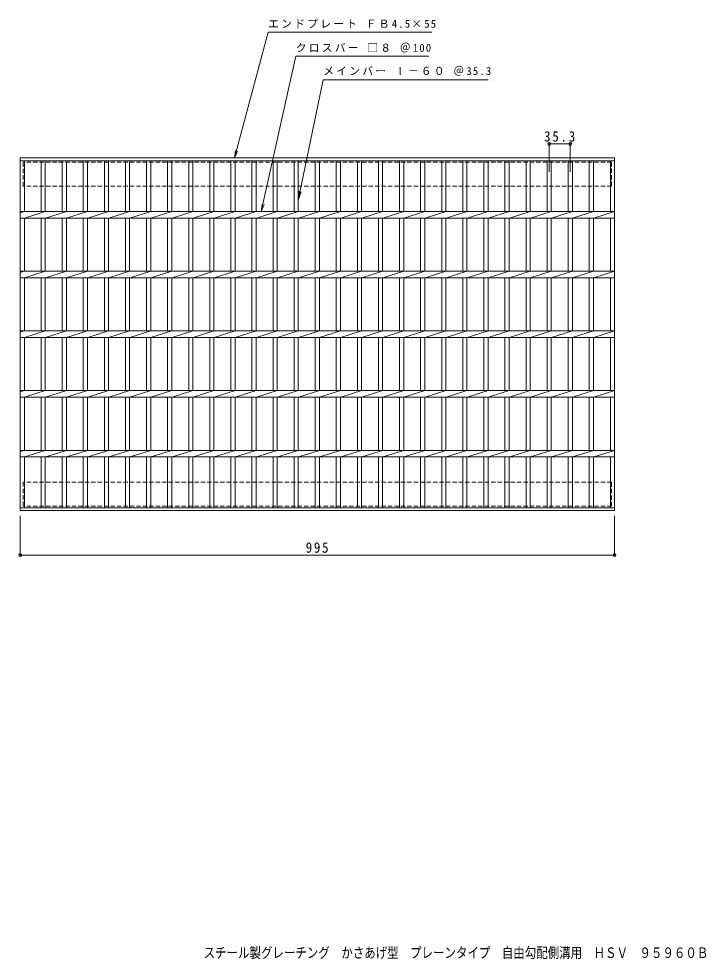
# Model space of a CAD drawing. Units: millimetres, scale not verified. Extents: x -885 to 1043, y -823 to 751.
# Drawn here: x -885 to 266, y -823 to 751 of the extents above; entities that cross this region are included whole.
import ezdxf
from ezdxf.enums import TextEntityAlignment as Align

# ---------------------------------------------------------------- set-up
doc = ezdxf.new("R2010")
doc.units = ezdxf.units.MM
doc.header["$LTSCALE"] = 6
doc.header["$PDMODE"] = 32
doc.header["$PDSIZE"] = 4.8
doc.linetypes.add('DASHED1', pattern=[1.8, 1.2, -0.6])
for name, color, linetype, lineweight in [('B-1_ピット', 2, 'Continuous', 9), ('B-2_蓋', 3, 'Continuous', 9), ('B-4_寸法', 7, 'Continuous', 9), ('F-4_F-4ﾚｲﾔ', 2, 'Continuous', 9)]:
    doc.layers.add(name, color=color, linetype=linetype, lineweight=lineweight)
doc.styles.add('ＭＳ ゴシック', font='')
doc.styles.get('ＭＳ ゴシック').set_extended_font_data('MS Gothic')

msp = doc.modelspace()

# ---------------------------------------------------------------- linework, layer by layer
at = {"layer": 'B-1_ピット', "linetype": 'DASHED1'}
for p, q in [((-877.164, 471.014), (-877.164, 511.014)), ((107.836, 511.014), (-877.164, 511.014)), ((-877.164, -24.986), (-877.164, -64.987)), ((107.836, -64.987), (-877.164, -64.987))]:
    msp.add_line(p, q, dxfattribs=at)
for points in [[(107.836, 511.014), (107.836, 471.014), (-877.164, 471.014)], [(107.836, -64.987), (107.836, -24.986), (-877.164, -24.986)]]:
    msp.add_lwpolyline(points, dxfattribs=at)
at = {"layer": 'B-2_蓋'}
for p, q in [((-882.164, 518.014), (112.837, 518.014)), ((-882.164, -71.986), (-882.164, 518.014)), ((-882.164, 513.514), (112.837, 513.514)), ((-875.163, 428.514), (-875.163, 513.514)), ((-847.263, 513.514), (-847.263, 428.514)), ((-840.263, 513.514), (-840.263, 428.514)), ((-811.963, 513.514), (-811.963, 428.514)), ((-804.963, 513.514), (-804.963, 428.514)), ((-776.663, 513.514), (-776.663, 428.514)), ((-769.663, 513.514), (-769.663, 428.514)), ((-741.363, 513.514), (-741.363, 428.514)), ((-734.363, 513.514), (-734.363, 428.514)), ((-706.063, 513.514), (-706.063, 428.514)), ((-699.063, 513.514), (-699.063, 428.514)), ((-670.763, 513.514), (-670.763, 428.514)), ((-663.763, 513.514), (-663.763, 428.514)), ((-635.463, 513.514), (-635.463, 428.514)), ((-628.463, 513.514), (-628.463, 428.514)), ((-600.163, 513.514), (-600.163, 428.514)), ((-593.163, 513.514), (-593.163, 428.514)), ((-564.863, 513.514), (-564.863, 428.514)), ((-557.863, 513.514), (-557.863, 428.514)), ((-529.563, 513.514), (-529.563, 428.514)), ((-522.563, 513.514), (-522.563, 428.514)), ((-494.263, 513.514), (-494.263, 428.514)), ((-487.263, 513.514), (-487.263, 428.514)), ((-458.964, 513.514), (-458.964, 428.514)), ((-451.963, 513.514), (-451.963, 428.514)), ((-423.663, 513.514), (-423.663, 428.514)), ((-416.663, 513.514), (-416.663, 428.514)), ((-388.363, 513.514), (-388.363, 428.514)), ((-381.363, 513.514), (-381.363, 428.514)), ((-353.063, 513.514), (-353.063, 428.514)), ((-346.063, 513.514), (-346.063, 428.514)), ((-317.763, 513.514), (-317.763, 428.514)), ((-310.763, 513.514), (-310.763, 428.514)), ((-282.464, 513.514), (-282.464, 428.514)), ((-275.464, 513.514), (-275.464, 428.514)), ((-247.163, 513.514), (-247.163, 428.514)), ((-240.164, 513.514), (-240.164, 428.514)), ((-211.863, 513.514), (-211.863, 428.514)), ((-204.863, 513.514), (-204.863, 428.514)), ((-176.564, 513.514), (-176.564, 428.514)), ((-169.564, 513.514), (-169.564, 428.514)), ((-141.263, 513.514), (-141.263, 428.514)), ((-134.264, 513.514), (-134.264, 428.514)), ((-105.963, 513.514), (-105.963, 428.514)), ((-98.963, 513.514), (-98.963, 428.514)), ((-70.664, 513.514), (-70.664, 428.514)), ((-63.664, 513.514), (-63.664, 428.514)), ((-35.364, 513.514), (-35.364, 428.514)), ((-28.363, 513.514), (-28.363, 428.514)), ((-0.063, 513.514), (-0.063, 428.514)), ((6.937, 513.514), (6.937, 428.514)), ((35.236, 513.514), (35.236, 428.514)), ((42.236, 513.514), (42.236, 428.514)), ((70.537, 513.514), (70.537, 428.514)), ((77.536, 513.514), (77.536, 428.514)), ((105.837, 513.514), (105.837, 428.514)), ((112.837, 518.014), (112.837, -71.986)), ((-882.164, 426.434), (-875.563, 428.514)), ((-882.164, 428.514), (112.837, 428.514)), ((-875.163, 417.514), (-840.263, 428.514)), ((-839.863, 417.514), (-804.963, 428.514)), ((-804.563, 417.514), (-769.663, 428.514)), ((-769.263, 417.514), (-734.363, 428.514)), ((-733.963, 417.514), (-699.063, 428.514)), ((-698.663, 417.514), (-663.763, 428.514)), ((-663.363, 417.514), (-628.463, 428.514)), ((-628.063, 417.514), (-593.163, 428.514)), ((-592.763, 417.514), (-557.863, 428.514)), ((-557.463, 417.514), (-522.563, 428.514)), ((-522.163, 417.514), (-487.263, 428.514)), ((-486.863, 417.514), (-451.963, 428.514)), ((-451.563, 417.514), (-416.663, 428.514)), ((-416.263, 417.514), (-381.363, 428.514)), ((-380.963, 417.514), (-346.063, 428.514)), ((-345.663, 417.514), (-310.764, 428.514)), ((-310.363, 417.514), (-275.463, 428.514)), ((-275.063, 417.514), (-240.164, 428.514)), ((-239.763, 417.514), (-204.864, 428.514)), ((-204.463, 417.514), (-169.564, 428.514)), ((-169.163, 417.514), (-134.264, 428.514)), ((-133.863, 417.514), (-98.964, 428.514)), ((-98.563, 417.514), (-63.664, 428.514)), ((-63.263, 417.514), (-28.364, 428.514)), ((-27.963, 417.514), (6.936, 428.514)), ((7.337, 417.514), (42.236, 428.514)), ((42.636, 417.514), (77.536, 428.514)), ((77.936, 417.514), (112.836, 428.514)), ((-882.164, 417.514), (112.837, 417.514)), ((-875.163, 328.514), (-875.163, 417.514)), ((-847.263, 417.514), (-847.263, 328.514)), ((-840.263, 417.514), (-840.263, 328.514)), ((-811.963, 417.514), (-811.963, 328.514)), ((-804.963, 417.514), (-804.963, 328.514)), ((-776.663, 417.514), (-776.663, 328.514)), ((-769.663, 417.514), (-769.663, 328.514)), ((-741.363, 417.514), (-741.363, 328.514)), ((-734.363, 417.514), (-734.363, 328.514)), ((-706.063, 417.514), (-706.063, 328.514)), ((-699.063, 417.514), (-699.063, 328.514)), ((-670.763, 417.514), (-670.763, 328.514)), ((-663.763, 417.514), (-663.763, 328.514)), ((-635.463, 417.514), (-635.463, 328.514)), ((-628.463, 417.514), (-628.463, 328.514)), ((-600.163, 417.514), (-600.163, 328.514)), ((-593.163, 417.514), (-593.163, 328.514)), ((-564.863, 417.514), (-564.863, 328.514)), ((-557.863, 417.514), (-557.863, 328.514)), ((-529.563, 417.514), (-529.563, 328.514)), ((-522.563, 417.514), (-522.563, 328.514)), ((-494.263, 417.514), (-494.263, 328.514)), ((-487.263, 417.514), (-487.263, 328.514)), ((-458.964, 417.514), (-458.964, 328.514)), ((-451.963, 417.514), (-451.963, 328.514)), ((-423.663, 417.514), (-423.663, 328.514)), ((-416.663, 417.514), (-416.663, 328.514)), ((-388.363, 417.514), (-388.363, 328.514)), ((-381.363, 417.514), (-381.363, 328.514)), ((-353.063, 417.514), (-353.063, 328.514)), ((-346.063, 417.514), (-346.063, 328.514)), ((-317.763, 417.514), (-317.763, 328.514)), ((-310.763, 417.514), (-310.763, 328.514)), ((-282.464, 417.514), (-282.464, 328.514)), ((-275.464, 417.514), (-275.464, 328.514)), ((-247.163, 417.514), (-247.163, 328.514)), ((-240.164, 417.514), (-240.164, 328.514)), ((-211.863, 417.514), (-211.863, 328.514)), ((-204.863, 417.514), (-204.863, 328.514)), ((-176.564, 417.514), (-176.564, 328.514)), ((-169.564, 417.514), (-169.564, 328.514)), ((-141.263, 417.514), (-141.263, 328.514)), ((-134.264, 417.514), (-134.264, 328.514)), ((-105.963, 417.514), (-105.963, 328.514)), ((-98.963, 417.514), (-98.963, 328.514)), ((-70.664, 417.514), (-70.664, 328.514)), ((-63.664, 417.514), (-63.664, 328.514)), ((-35.364, 417.514), (-35.364, 328.514)), ((-28.363, 417.514), (-28.363, 328.514)), ((-0.063, 417.514), (-0.063, 328.514)), ((6.937, 417.514), (6.937, 328.514)), ((35.236, 417.514), (35.236, 328.514)), ((42.236, 417.514), (42.236, 328.514)), ((70.537, 417.514), (70.537, 328.514)), ((77.536, 417.514), (77.536, 328.514)), ((105.837, 417.514), (105.837, 328.514)), ((-882.164, 328.514), (112.837, 328.514)), ((-882.164, 326.434), (-875.563, 328.514)), ((-882.164, 317.514), (112.837, 317.514)), ((-875.163, 317.514), (-840.263, 328.514)), ((-875.163, 228.514), (-875.163, 317.514)), ((-847.263, 317.514), (-847.263, 228.514)), ((-840.263, 317.514), (-840.263, 228.514)), ((-839.863, 317.514), (-804.963, 328.514)), ((-811.963, 317.514), (-811.963, 228.514)), ((-804.963, 317.514), (-804.963, 228.514)), ((-804.563, 317.514), (-769.663, 328.514)), ((-776.663, 317.514), (-776.663, 228.514)), ((-769.663, 317.514), (-769.663, 228.514)), ((-769.263, 317.514), (-734.363, 328.514)), ((-741.363, 317.514), (-741.363, 228.514)), ((-734.363, 317.514), (-734.363, 228.514)), ((-733.963, 317.514), (-699.063, 328.514)), ((-706.063, 317.514), (-706.063, 228.514)), ((-699.063, 317.514), (-699.063, 228.514)), ((-698.663, 317.514), (-663.763, 328.514)), ((-670.763, 317.514), (-670.763, 228.514)), ((-663.763, 317.514), (-663.763, 228.514)), ((-663.363, 317.514), (-628.463, 328.514)), ((-635.463, 317.514), (-635.463, 228.514)), ((-628.463, 317.514), (-628.463, 228.514)), ((-628.063, 317.514), (-593.163, 328.514)), ((-600.163, 317.514), (-600.163, 228.514)), ((-593.163, 317.514), (-593.163, 228.514)), ((-592.763, 317.514), (-557.863, 328.514)), ((-564.863, 317.514), (-564.863, 228.514)), ((-557.863, 317.514), (-557.863, 228.514)), ((-557.463, 317.514), (-522.563, 328.514)), ((-529.563, 317.514), (-529.563, 228.514)), ((-522.563, 317.514), (-522.563, 228.514)), ((-522.163, 317.514), (-487.263, 328.514)), ((-494.263, 317.514), (-494.263, 228.514)), ((-487.263, 317.514), (-487.263, 228.514)), ((-486.863, 317.514), (-451.963, 328.514)), ((-458.964, 317.514), (-458.964, 228.514)), ((-451.963, 317.514), (-451.963, 228.514)), ((-451.563, 317.514), (-416.663, 328.514)), ((-423.663, 317.514), (-423.663, 228.514)), ((-416.663, 317.514), (-416.663, 228.514)), ((-416.263, 317.514), (-381.363, 328.514)), ((-388.363, 317.514), (-388.363, 228.514)), ((-381.363, 317.514), (-381.363, 228.514)), ((-380.963, 317.514), (-346.063, 328.514)), ((-353.063, 317.514), (-353.063, 228.514)), ((-346.063, 317.514), (-346.063, 228.514)), ((-345.663, 317.514), (-310.764, 328.514)), ((-317.763, 317.514), (-317.763, 228.514)), ((-310.763, 317.514), (-310.763, 228.514)), ((-310.363, 317.514), (-275.463, 328.514)), ((-282.464, 317.514), (-282.464, 228.514)), ((-275.464, 317.514), (-275.464, 228.514)), ((-275.063, 317.514), (-240.164, 328.514)), ((-247.163, 317.514), (-247.163, 228.514)), ((-240.164, 317.514), (-240.164, 228.514)), ((-239.763, 317.514), (-204.864, 328.514)), ((-211.863, 317.514), (-211.863, 228.514)), ((-204.863, 317.514), (-204.863, 228.514)), ((-204.463, 317.514), (-169.564, 328.514)), ((-176.564, 317.514), (-176.564, 228.514)), ((-169.564, 317.514), (-169.564, 228.514)), ((-169.163, 317.514), (-134.264, 328.514)), ((-141.263, 317.514), (-141.263, 228.514)), ((-134.264, 317.514), (-134.264, 228.514)), ((-133.863, 317.514), (-98.964, 328.514)), ((-105.963, 317.514), (-105.963, 228.514)), ((-98.963, 317.514), (-98.963, 228.514)), ((-98.563, 317.514), (-63.664, 328.514)), ((-70.664, 317.514), (-70.664, 228.514)), ((-63.664, 317.514), (-63.664, 228.514)), ((-63.263, 317.514), (-28.364, 328.514)), ((-35.364, 317.514), (-35.364, 228.514)), ((-28.363, 317.514), (-28.363, 228.514)), ((-27.963, 317.514), (6.936, 328.514)), ((-0.063, 317.514), (-0.063, 228.514)), ((6.937, 317.514), (6.937, 228.514)), ((7.337, 317.514), (42.236, 328.514)), ((35.236, 317.514), (35.236, 228.514)), ((42.236, 317.514), (42.236, 228.514)), ((42.636, 317.514), (77.536, 328.514)), ((70.537, 317.514), (70.537, 228.514)), ((77.536, 317.514), (77.536, 228.514)), ((77.936, 317.514), (112.836, 328.514)), ((105.837, 317.514), (105.837, 228.514)), ((-882.164, 228.514), (112.837, 228.514)), ((-882.164, 226.434), (-875.563, 228.514)), ((-875.163, 217.514), (-840.263, 228.514)), ((-839.863, 217.514), (-804.963, 228.514)), ((-804.563, 217.514), (-769.663, 228.514)), ((-769.263, 217.514), (-734.363, 228.514)), ((-733.963, 217.514), (-699.063, 228.514)), ((-698.663, 217.514), (-663.763, 228.514)), ((-663.363, 217.514), (-628.463, 228.514)), ((-628.063, 217.514), (-593.163, 228.514)), ((-592.763, 217.514), (-557.863, 228.514)), ((-557.463, 217.514), (-522.563, 228.514)), ((-522.163, 217.514), (-487.263, 228.514)), ((-486.863, 217.514), (-451.963, 228.514)), ((-451.563, 217.514), (-416.663, 228.514)), ((-416.263, 217.514), (-381.363, 228.514)), ((-380.963, 217.514), (-346.063, 228.514)), ((-345.663, 217.514), (-310.764, 228.514)), ((-310.363, 217.514), (-275.463, 228.514)), ((-275.063, 217.514), (-240.164, 228.514)), ((-239.763, 217.514), (-204.864, 228.514)), ((-204.463, 217.514), (-169.564, 228.514)), ((-169.163, 217.514), (-134.264, 228.514)), ((-133.863, 217.514), (-98.964, 228.514)), ((-98.563, 217.514), (-63.664, 228.514)), ((-63.263, 217.514), (-28.364, 228.514)), ((-27.963, 217.514), (6.936, 228.514)), ((7.337, 217.514), (42.236, 228.514)), ((42.636, 217.514), (77.536, 228.514)), ((77.936, 217.514), (112.836, 228.514)), ((-882.164, 217.514), (112.837, 217.514)), ((-875.163, 128.514), (-875.163, 217.514)), ((-847.263, 217.514), (-847.263, 128.514)), ((-840.263, 217.514), (-840.263, 128.514)), ((-811.963, 217.514), (-811.963, 128.514)), ((-804.963, 217.514), (-804.963, 128.514)), ((-776.663, 217.514), (-776.663, 128.514)), ((-769.663, 217.514), (-769.663, 128.514)), ((-741.363, 217.514), (-741.363, 128.514)), ((-734.363, 217.514), (-734.363, 128.514)), ((-706.063, 217.514), (-706.063, 128.514)), ((-699.063, 217.514), (-699.063, 128.514)), ((-670.763, 217.514), (-670.763, 128.514)), ((-663.763, 217.514), (-663.763, 128.514)), ((-635.463, 217.514), (-635.463, 128.514)), ((-628.463, 217.514), (-628.463, 128.514)), ((-600.163, 217.514), (-600.163, 128.514)), ((-593.163, 217.514), (-593.163, 128.514)), ((-564.863, 217.514), (-564.863, 128.514)), ((-557.863, 217.514), (-557.863, 128.514)), ((-529.563, 217.514), (-529.563, 128.514)), ((-522.563, 217.514), (-522.563, 128.514)), ((-494.263, 217.514), (-494.263, 128.514)), ((-487.263, 217.514), (-487.263, 128.514)), ((-458.964, 217.514), (-458.964, 128.514)), ((-451.963, 217.514), (-451.963, 128.514)), ((-423.663, 217.514), (-423.663, 128.514)), ((-416.663, 217.514), (-416.663, 128.514)), ((-388.363, 217.514), (-388.363, 128.514)), ((-381.363, 217.514), (-381.363, 128.514)), ((-353.063, 217.514), (-353.063, 128.514)), ((-346.063, 217.514), (-346.063, 128.514)), ((-317.763, 217.514), (-317.763, 128.514)), ((-310.763, 217.514), (-310.763, 128.514)), ((-282.464, 217.514), (-282.464, 128.514)), ((-275.464, 217.514), (-275.464, 128.514)), ((-247.163, 217.514), (-247.163, 128.514)), ((-240.164, 217.514), (-240.164, 128.514)), ((-211.863, 217.514), (-211.863, 128.514)), ((-204.863, 217.514), (-204.863, 128.514)), ((-176.564, 217.514), (-176.564, 128.514)), ((-169.564, 217.514), (-169.564, 128.514)), ((-141.263, 217.514), (-141.263, 128.514)), ((-134.264, 217.514), (-134.264, 128.514)), ((-105.963, 217.514), (-105.963, 128.514)), ((-98.963, 217.514), (-98.963, 128.514)), ((-70.664, 217.514), (-70.664, 128.514)), ((-63.664, 217.514), (-63.664, 128.514)), ((-35.364, 217.514), (-35.364, 128.514)), ((-28.363, 217.514), (-28.363, 128.514)), ((-0.063, 217.514), (-0.063, 128.514)), ((6.937, 217.514), (6.937, 128.514)), ((35.236, 217.514), (35.236, 128.514)), ((42.236, 217.514), (42.236, 128.514)), ((70.537, 217.514), (70.537, 128.514)), ((77.536, 217.514), (77.536, 128.514)), ((105.837, 217.514), (105.837, 128.514)), ((-882.164, 128.514), (112.837, 128.514)), ((-882.164, 126.434), (-875.563, 128.514)), ((-875.163, 117.514), (-840.263, 128.514)), ((-839.863, 117.514), (-804.963, 128.514)), ((-804.563, 117.514), (-769.663, 128.514)), ((-769.263, 117.514), (-734.363, 128.514)), ((-733.963, 117.514), (-699.063, 128.514)), ((-698.663, 117.514), (-663.763, 128.514)), ((-663.363, 117.514), (-628.463, 128.514)), ((-628.063, 117.514), (-593.163, 128.514)), ((-592.763, 117.514), (-557.863, 128.514)), ((-557.463, 117.514), (-522.563, 128.514)), ((-522.163, 117.514), (-487.263, 128.514)), ((-486.863, 117.514), (-451.963, 128.514)), ((-451.563, 117.514), (-416.663, 128.514)), ((-416.263, 117.514), (-381.363, 128.514)), ((-380.963, 117.514), (-346.063, 128.514)), ((-345.663, 117.514), (-310.764, 128.514)), ((-310.363, 117.514), (-275.463, 128.514)), ((-275.063, 117.514), (-240.164, 128.514)), ((-239.763, 117.514), (-204.864, 128.514)), ((-204.463, 117.514), (-169.564, 128.514)), ((-169.163, 117.514), (-134.264, 128.514)), ((-133.863, 117.514), (-98.964, 128.514)), ((-98.563, 117.514), (-63.664, 128.514)), ((-63.263, 117.514), (-28.364, 128.514)), ((-27.963, 117.514), (6.936, 128.514)), ((7.337, 117.514), (42.236, 128.514)), ((42.636, 117.514), (77.536, 128.514)), ((77.936, 117.514), (112.836, 128.514)), ((-882.164, 117.514), (112.837, 117.514)), ((-875.163, 28.514), (-875.163, 117.514)), ((-847.263, 117.514), (-847.263, 28.514)), ((-840.263, 117.514), (-840.263, 28.514)), ((-811.963, 117.514), (-811.963, 28.514)), ((-804.963, 117.514), (-804.963, 28.514)), ((-776.663, 117.514), (-776.663, 28.514)), ((-769.663, 117.514), (-769.663, 28.514)), ((-741.363, 117.514), (-741.363, 28.514)), ((-734.363, 117.514), (-734.363, 28.514)), ((-706.063, 117.514), (-706.063, 28.514)), ((-699.063, 117.514), (-699.063, 28.514)), ((-670.763, 117.514), (-670.763, 28.514)), ((-663.763, 117.514), (-663.763, 28.514)), ((-635.463, 117.514), (-635.463, 28.514)), ((-628.463, 117.514), (-628.463, 28.514)), ((-600.163, 117.514), (-600.163, 28.514)), ((-593.163, 117.514), (-593.163, 28.514)), ((-564.863, 117.514), (-564.863, 28.514)), ((-557.863, 117.514), (-557.863, 28.514)), ((-529.563, 117.514), (-529.563, 28.514)), ((-522.563, 117.514), (-522.563, 28.514)), ((-494.263, 117.514), (-494.263, 28.514)), ((-487.263, 117.514), (-487.263, 28.514)), ((-458.964, 117.514), (-458.964, 28.514)), ((-451.963, 117.514), (-451.963, 28.514)), ((-423.663, 117.514), (-423.663, 28.514)), ((-416.663, 117.514), (-416.663, 28.514)), ((-388.363, 117.514), (-388.363, 28.514)), ((-381.363, 117.514), (-381.363, 28.514)), ((-353.063, 117.514), (-353.063, 28.514)), ((-346.063, 117.514), (-346.063, 28.514)), ((-317.763, 117.514), (-317.763, 28.514)), ((-310.763, 117.514), (-310.763, 28.514)), ((-282.464, 117.514), (-282.464, 28.514)), ((-275.464, 117.514), (-275.464, 28.514)), ((-247.163, 117.514), (-247.163, 28.514)), ((-240.164, 117.514), (-240.164, 28.514)), ((-211.863, 117.514), (-211.863, 28.514)), ((-204.863, 117.514), (-204.863, 28.514)), ((-176.564, 117.514), (-176.564, 28.514)), ((-169.564, 117.514), (-169.564, 28.514)), ((-141.263, 117.514), (-141.263, 28.514)), ((-134.264, 117.514), (-134.264, 28.514)), ((-105.963, 117.514), (-105.963, 28.514)), ((-98.963, 117.514), (-98.963, 28.514)), ((-70.664, 117.514), (-70.664, 28.514)), ((-63.664, 117.514), (-63.664, 28.514)), ((-35.364, 117.514), (-35.364, 28.514)), ((-28.363, 117.514), (-28.363, 28.514)), ((-0.063, 117.514), (-0.063, 28.514)), ((6.937, 117.514), (6.937, 28.514)), ((35.236, 117.514), (35.236, 28.514)), ((42.236, 117.514), (42.236, 28.514)), ((70.537, 117.514), (70.537, 28.514)), ((77.536, 117.514), (77.536, 28.514)), ((105.837, 117.514), (105.837, 28.514)), ((-882.164, 28.514), (112.837, 28.514)), ((-882.164, 26.434), (-875.563, 28.514)), ((-882.164, 17.514), (112.837, 17.514)), ((-875.163, 17.514), (-840.263, 28.514)), ((-875.163, -67.486), (-875.163, 17.514)), ((-847.263, 17.514), (-847.263, -67.486)), ((-840.263, 17.514), (-840.263, -67.486)), ((-839.863, 17.514), (-804.963, 28.514)), ((-811.963, 17.514), (-811.963, -67.486)), ((-804.963, 17.514), (-804.963, -67.486)), ((-804.563, 17.514), (-769.663, 28.514)), ((-776.663, 17.514), (-776.663, -67.486)), ((-769.663, 17.514), (-769.663, -67.486)), ((-769.263, 17.514), (-734.363, 28.514)), ((-741.363, 17.514), (-741.363, -67.486)), ((-734.363, 17.514), (-734.363, -67.486)), ((-733.963, 17.514), (-699.063, 28.514)), ((-706.063, 17.514), (-706.063, -67.486)), ((-699.063, 17.514), (-699.063, -67.486)), ((-698.663, 17.514), (-663.763, 28.514)), ((-670.763, 17.514), (-670.763, -67.486)), ((-663.763, 17.514), (-663.763, -67.486)), ((-663.363, 17.514), (-628.463, 28.514)), ((-635.463, 17.514), (-635.463, -67.486)), ((-628.463, 17.514), (-628.463, -67.486)), ((-628.063, 17.514), (-593.163, 28.514)), ((-600.163, 17.514), (-600.163, -67.486)), ((-593.163, 17.514), (-593.163, -67.486)), ((-592.763, 17.514), (-557.863, 28.514)), ((-564.863, 17.514), (-564.863, -67.486)), ((-557.863, 17.514), (-557.863, -67.486)), ((-557.463, 17.514), (-522.563, 28.514)), ((-529.563, 17.514), (-529.563, -67.486)), ((-522.563, 17.514), (-522.563, -67.486)), ((-522.163, 17.514), (-487.263, 28.514)), ((-494.263, 17.514), (-494.263, -67.486)), ((-487.263, 17.514), (-487.263, -67.486)), ((-486.863, 17.514), (-451.963, 28.514)), ((-458.964, 17.514), (-458.964, -67.486)), ((-451.963, 17.514), (-451.963, -67.486)), ((-451.563, 17.514), (-416.663, 28.514)), ((-423.663, 17.514), (-423.663, -67.486)), ((-416.663, 17.514), (-416.663, -67.486)), ((-416.263, 17.514), (-381.363, 28.514)), ((-388.363, 17.514), (-388.363, -67.486)), ((-381.363, 17.514), (-381.363, -67.486)), ((-380.963, 17.514), (-346.063, 28.514)), ((-353.063, 17.514), (-353.063, -67.486)), ((-346.063, 17.514), (-346.063, -67.486)), ((-345.663, 17.514), (-310.764, 28.514)), ((-317.763, 17.514), (-317.763, -67.486)), ((-310.763, 17.514), (-310.763, -67.486)), ((-310.363, 17.514), (-275.463, 28.514)), ((-282.464, 17.514), (-282.464, -67.486)), ((-275.464, 17.514), (-275.464, -67.486)), ((-275.063, 17.514), (-240.164, 28.514)), ((-247.163, 17.514), (-247.163, -67.486)), ((-240.164, 17.514), (-240.164, -67.486)), ((-239.763, 17.514), (-204.864, 28.514)), ((-211.863, 17.514), (-211.863, -67.486)), ((-204.863, 17.514), (-204.863, -67.486)), ((-204.463, 17.514), (-169.564, 28.514)), ((-176.564, 17.514), (-176.564, -67.486)), ((-169.564, 17.514), (-169.564, -67.486)), ((-169.163, 17.514), (-134.264, 28.514)), ((-141.263, 17.514), (-141.263, -67.486)), ((-134.264, 17.514), (-134.264, -67.486)), ((-133.863, 17.514), (-98.964, 28.514)), ((-105.963, 17.514), (-105.963, -67.486)), ((-98.963, 17.514), (-98.963, -67.486)), ((-98.563, 17.514), (-63.664, 28.514)), ((-70.664, 17.514), (-70.664, -67.486)), ((-63.664, 17.514), (-63.664, -67.486)), ((-63.263, 17.514), (-28.364, 28.514)), ((-35.364, 17.514), (-35.364, -67.486)), ((-28.363, 17.514), (-28.363, -67.486)), ((-27.963, 17.514), (6.936, 28.514)), ((-0.063, 17.514), (-0.063, -67.486)), ((6.937, 17.514), (6.937, -67.486)), ((7.337, 17.514), (42.236, 28.514)), ((35.236, 17.514), (35.236, -67.486)), ((42.236, 17.514), (42.236, -67.486)), ((42.636, 17.514), (77.536, 28.514)), ((70.537, 17.514), (70.537, -67.486)), ((77.536, 17.514), (77.536, -67.486)), ((77.936, 17.514), (112.836, 28.514)), ((105.837, 17.514), (105.837, -67.486)), ((112.837, -67.486), (-882.164, -67.486)), ((112.837, -71.986), (-882.164, -71.986))]:
    msp.add_line(p, q, dxfattribs=at)
at = {"layer": 'B-4_寸法'}
for p, q in [((-523.42, 518.014), (-466.99, 728.614)), ((-466.99, 728.614), (-192.92, 728.614)), ((-478.536, 428.514), (-420.9, 688.614)), ((-420.9, 688.614), (-197.897, 688.614)), ((-416.663, 447.42), (-374.811, 648.614)), ((-374.811, 648.614), (-98.612, 648.614)), ((3.437, 494.831), (3.437, 543.269)), ((3.437, 541.47), (38.736, 541.47)), ((38.736, 494.831), (38.736, 543.269)), ((-523.42, 518.014), (-521.788, 530.407)), ((-523.42, 518.014), (-518.636, 529.562)), ((-416.663, 447.42), (-415.551, 462.378)), ((-416.663, 447.42), (-411.718, 461.581)), ((-478.536, 428.514), (-476.905, 440.907)), ((-478.536, 428.514), (-473.753, 440.062)), ((-882.164, -80.986), (-882.164, -148.634)), ((112.837, -80.986), (112.837, -148.634)), ((-882.164, -146.834), (112.837, -146.834))]:
    msp.add_line(p, q, dxfattribs=at)
for p in [(3.437, 541.47), (38.736, 541.47), (-882.164, -146.834), (112.837, -146.834)]:
    msp.add_point(p, dxfattribs=at)

# ---------------------------------------------------------------- texts
at = {"layer": 'B-4_寸法', "char_height": 13.2, "attachment_point": 7, "style": 'ＭＳ ゴシック'}
for s, insert in [('\\T1.21;エンドプレート\\~ＦＢ4.5×55', (-466.99, 735.327)), ('\\T1.21;クロスバー\\~□８\\~＠100', (-420.9, 694.603)), ('\\T1.21;メインバー\\~Ⅰ－６０\\~＠35.3', (-374.811, 655.849))]:
    msp.add_mtext(s, dxfattribs=dict(at, insert=insert))
at = {"layer": 'B-4_寸法', "color": 2, "char_height": 17.6, "attachment_point": 7, "style": 'ＭＳ ゴシック'}
for s, insert in [('\\T1.28;\\W0.9;35.3', (-5.163, 545.069)), ('\\T1.27;\\W0.9;995', (-404.163, -143.234))]:
    msp.add_mtext(s, dxfattribs=dict(at, insert=insert))
at = {"layer": 'F-4_F-4ﾚｲﾔ', "style": 'ＭＳ ゴシック', "width": 0.8}
msp.add_text('スチール製グレーチング\u3000かさあげ型\u3000プレーンタイプ\u3000自由勾配側溝用\u3000ＨＳＶ\u3000９５９６０Ｂ', height=17.6, dxfattribs=at).set_placement((-575.173, -826.691), align=Align.BOTTOM_LEFT)

doc.saveas('drawing.dxf')
